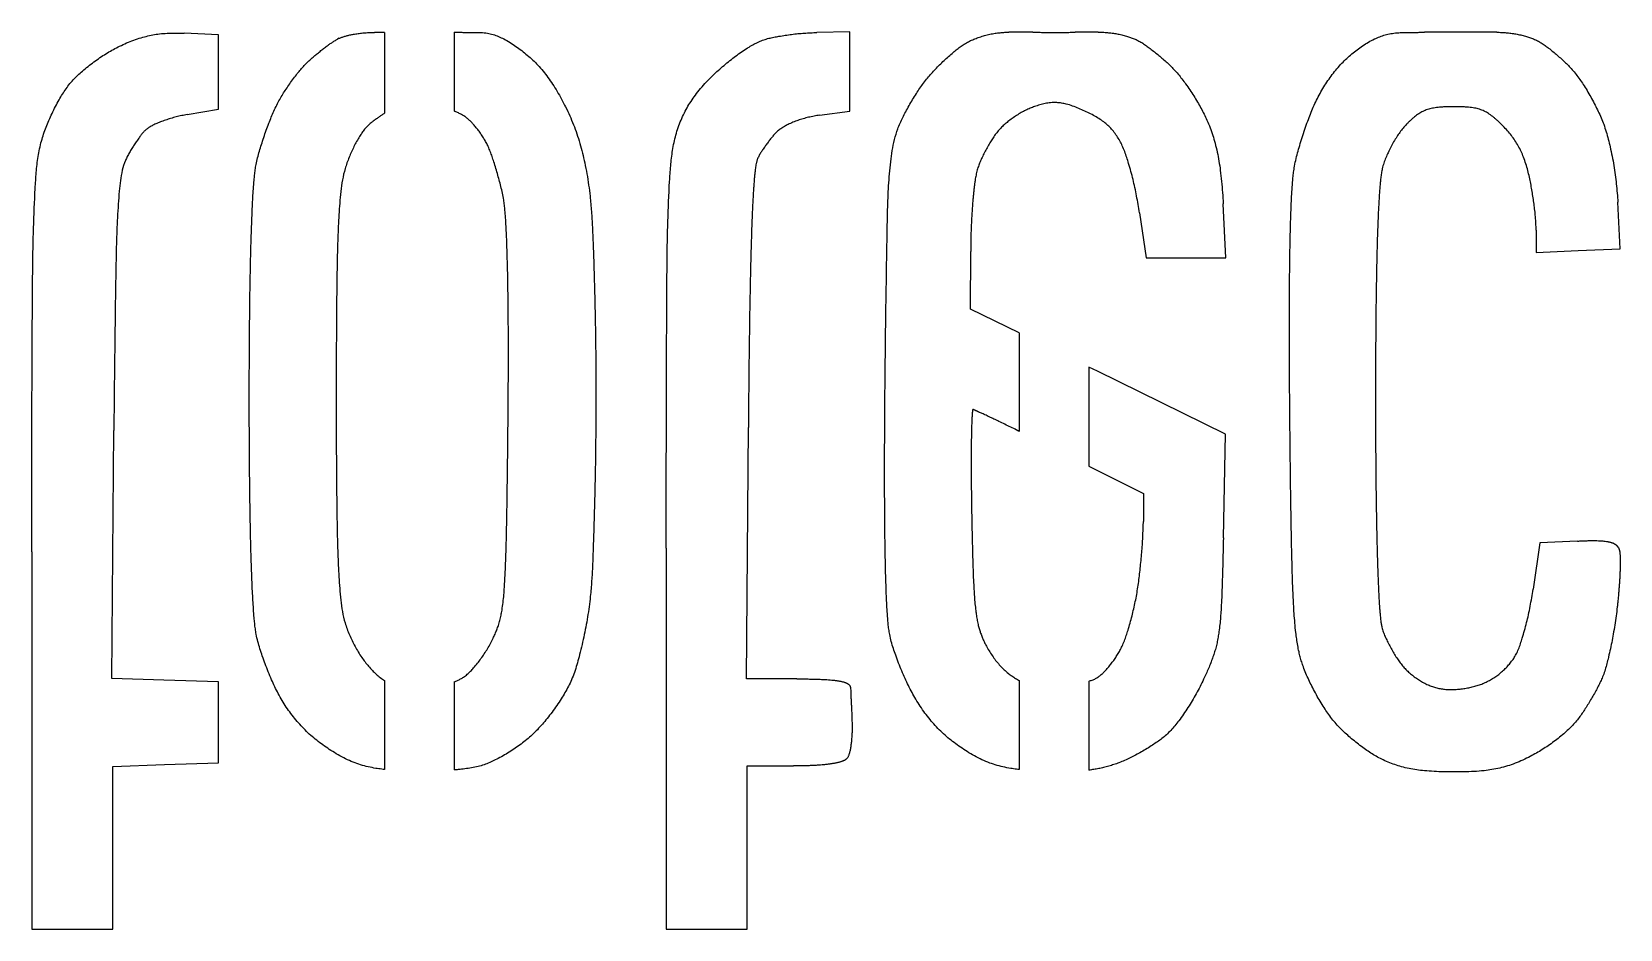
# Model space of a CAD drawing. Extents: x 0 to 286, y 0 to 162.
# Drawn here: x 144.7 to 217.5, y 61 to 102.1 of the extents above; entities that cross this region are included whole.
import ezdxf

# ---------------------------------------------------------------- set-up
doc = ezdxf.new("R2010")
doc.units = 0
doc.layers.add('Capa_1', color=7, linetype='CONTINUOUS')

msp = doc.modelspace()

# ---------------------------------------------------------------- linework, layer by layer
at = {"layer": 'Capa_1', "color": 7}
for p, q in [((153.251298, 101.934716), (151.675869, 102.010295)), ((160.874887, 102.043456), (160.401828, 102.048254)), ((160.874887, 102.043456), (160.874887, 98.344793)), ((164.0655, 102.056918), (164.0655, 98.439422)), ((164.067395, 102.05689), (164.065505, 102.056918)), ((182.205947, 102.076786), (180.696168, 102.047435)), ((182.205947, 98.443796), (182.205947, 102.076786)), ((190.603199, 102.057849), (189.494929, 102.065751)), ((193.594662, 102.066711), (192.541919, 102.057962)), ((211.881529, 102.057115), (208.567591, 102.054293)), ((153.251298, 98.525274), (153.251298, 101.934716)), ((158.792829, 101.790811), (158.712621, 101.746473)), ((158.792829, 101.777941), (158.792829, 101.790923)), ((151.823003, 98.285893), (153.251298, 98.525274)), ((180.822626, 98.260352), (182.205947, 98.443796)), ((199.455382, 91.715929), (199.330835, 94.196973)), ((217.536216, 92.133815), (217.433202, 94.266117)), ((195.49498, 93.780046), (195.792205, 91.715929)), ((213.68494, 92.990247), (213.68494, 91.965159)), ((187.747448, 89.369364), (187.749142, 92.007436)), ((213.68494, 91.965159), (215.611635, 92.0496)), ((215.611635, 92.0496), (217.536216, 92.133815)), ((195.792205, 91.715929), (199.455382, 91.715929)), ((189.978545, 88.276599), (187.747448, 89.369364)), ((189.978545, 88.276599), (189.978545, 83.77047)), ((193.169158, 86.713907), (193.169158, 82.181954)), ((193.562158, 86.521431), (193.169158, 86.713907)), ((199.438073, 83.643329), (193.562158, 86.521431)), ((148.359938, 72.448731), (148.454717, 83.814469)), ((177.462993, 72.428241), (177.553341, 83.941977)), ((199.335686, 78.891497), (199.438073, 83.643329)), ((193.169158, 82.181954), (195.674679, 80.926714)), ((195.674679, 80.926714), (195.669373, 79.64599)), ((215.581655, 78.744064), (213.849182, 78.660272)), ((144.692101, 78.244023), (144.692101, 60.959924)), ((173.78545, 78.41965), (173.78545, 60.959924)), ((213.849182, 78.660272), (213.544763, 76.538102)), ((150.752943, 72.370188), (148.359938, 72.448731)), ((153.251298, 72.28809), (150.752943, 72.370188)), ((153.251298, 68.581411), (153.251298, 72.28809)), ((160.874887, 72.348485), (160.874887, 68.276019)), ((164.0655, 72.295004), (164.0655, 68.257392)), ((179.780213, 72.428241), (177.462993, 72.428241)), ((189.978545, 72.351844), (189.978545, 68.275398)), ((193.169158, 72.301919), (193.169158, 68.246159)), ((148.402371, 68.421391), (150.774474, 68.499708)), ((150.774474, 68.499708), (153.251298, 68.581411)), ((148.402371, 60.959924), (148.402371, 68.421391)), ((177.495711, 68.441034), (179.62422, 68.441034)), ((177.495711, 60.959924), (177.495711, 68.441034)), ((144.692101, 60.959924), (148.402371, 60.959924)), ((173.78545, 60.959924), (177.495711, 60.959924))]:
    msp.add_line(p, q, dxfattribs=at)
for points, knots in [([(144.692101, 78.244023), (144.692888, 79.492118), (144.69446, 81.987497), (144.701698, 85.728535), (144.715779, 88.823823), (144.734096, 91.274942), (144.768308, 93.085685), (144.826052, 94.538344), (144.892448, 95.63111), (144.97428, 96.359173), (145.096067, 96.946905), (145.234661, 97.392597), (145.350418, 97.707613), (145.481035, 98.022752), (145.623867, 98.338325), (145.779783, 98.653631), (145.93851, 98.947901), (146.098265, 99.221597), (146.261636, 99.472192), (146.44079, 99.709634), (146.638951, 99.929424), (146.850743, 100.134284), (147.084169, 100.33849), (147.33638, 100.543942), (147.608406, 100.748408), (147.882779, 100.937815), (148.158896, 101.112407), (148.436214, 101.272145), (148.729624, 101.424568), (149.03965, 101.567195), (149.366816, 101.696836), (149.6903, 101.803948), (150.008576, 101.889119), (150.320153, 101.952574), (150.644684, 101.99648), (150.98131, 102.016049), (151.328443, 102.017798), (151.559984, 102.01276), (151.675869, 102.010238)], [0, 0, 0, 0, 3.744287, 7.486136, 11.223127, 13.030236, 14.839681, 16.656066, 17.391298, 18.123601, 18.852473, 19.187421, 19.523089, 19.85896, 20.210622, 20.562084, 20.913984, 21.213473, 21.512579, 21.810932, 22.104808, 22.399397, 22.694419, 23.034995, 23.37508, 23.715051, 24.034913, 24.354875, 24.674861, 25.026513, 25.378187, 25.730067, 26.048174, 26.366069, 26.683362, 27.029773, 27.376819, 27.72455, 27.72455, 27.72455, 27.72455]), ([(158.792829, 101.777941), (158.813069, 101.786294), (158.853528, 101.802991), (158.914558, 101.827136), (158.97938, 101.85095), (159.048415, 101.873182), (159.121532, 101.893909), (159.198282, 101.913404), (159.278485, 101.932062), (159.362158, 101.949577), (159.452848, 101.966702), (159.550626, 101.983008), (159.655485, 101.998311), (159.76142, 102.011764), (159.868367, 102.023495), (159.976302, 102.033246), (160.083581, 102.040428), (160.190169, 102.044635), (160.295984, 102.046811), (160.366543, 102.047716), (160.401828, 102.048169)], [0, 0, 0, 0, 0.065687, 0.131306, 0.196888, 0.272823, 0.34882, 0.424849, 0.510365, 0.595834, 0.68129, 0.787228, 0.893194, 0.99918, 1.107569, 1.21594, 1.324281, 1.430088, 1.535922, 1.641784, 1.641784, 1.641784, 1.641784]), ([(164.067395, 102.05689), (164.091439, 102.056904), (164.139526, 102.056933), (164.211648, 102.056722), (164.288361, 102.057619), (164.369561, 102.053772), (164.455346, 102.051402), (164.531213, 102.048846), (164.597222, 102.048542), (164.653329, 102.046731), (164.788648, 102.045168), (165.002963, 102.050624), (165.295708, 102.049959), (165.578682, 102.024092), (165.846305, 101.958344), (166.097216, 101.865559), (166.357443, 101.742444), (166.625059, 101.591139), (166.897774, 101.411385), (167.161824, 101.215637), (167.419231, 101.007306), (167.667817, 100.784884), (167.910774, 100.541504), (168.143928, 100.274679), (168.366949, 99.986009), (168.582378, 99.675304), (168.790441, 99.343944), (168.990185, 98.992315), (169.181733, 98.621052), (169.364649, 98.230553), (169.536333, 97.820433), (169.69184, 97.39866), (169.829406, 96.965493), (169.949892, 96.522096), (170.057743, 96.055926), (170.152394, 95.567547), (170.232621, 95.057462), (170.303941, 94.481408), (170.360106, 93.839159), (170.401226, 93.13145), (170.435818, 92.29425), (170.470381, 91.328082), (170.502341, 90.232977), (170.5284, 89.087206), (170.54757, 87.890645), (170.559136, 86.643287), (170.562799, 85.395174), (170.559053, 84.146416), (170.547382, 82.89713), (170.528078, 81.697657), (170.501833, 80.547981), (170.470803, 79.447917), (170.439069, 78.476111), (170.40908, 77.632617), (170.371643, 76.918066), (170.318539, 76.285531), (170.251159, 75.73575), (170.18053, 75.267879), (170.098339, 74.803663), (170.00588, 74.343158), (169.903048, 73.886389), (169.797508, 73.464586), (169.691782, 73.077523), (169.581041, 72.727319), (169.453746, 72.396369), (169.306432, 72.087736), (169.146909, 71.799219), (168.966989, 71.506343), (168.769442, 71.208376), (168.553093, 70.906698), (168.33221, 70.621386), (168.108101, 70.351903), (167.879556, 70.100073), (167.640431, 69.863237), (167.389604, 69.644078), (167.130105, 69.440733), (166.861677, 69.249418), (166.586288, 69.068516), (166.303526, 68.899361), (166.027219, 68.750981), (165.758747, 68.622447), (165.498405, 68.515776), (165.223859, 68.426157), (164.934577, 68.360847), (164.633597, 68.314591), (164.402213, 68.288802), (164.242147, 68.272714), (164.153836, 68.264046), (164.09494, 68.258669), (164.0655, 68.255981)], [0, 0, 0, 0, 0.072131, 0.144258, 0.216378, 0.302226, 0.388052, 0.473847, 0.529936, 0.586064, 0.642243, 0.935894, 1.229114, 1.520285, 1.78582, 2.053284, 2.3216, 2.648655, 2.974727, 3.300854, 3.634384, 3.967852, 4.301085, 4.665422, 5.030077, 5.394886, 5.799261, 6.203466, 6.607729, 7.05226, 7.496758, 7.941148, 8.400396, 8.859755, 9.319209, 9.835548, 10.351814, 10.867978, 11.576615, 12.285465, 12.994523, 14.090322, 15.185811, 16.281211, 17.528502, 18.775924, 20.023417, 21.272836, 22.522192, 23.771411, 24.871692, 25.972097, 27.072901, 27.788666, 28.504149, 29.219324, 29.692398, 30.165586, 30.638676, 31.106567, 31.574553, 32.043143, 32.410883, 32.778135, 33.144613, 33.47362, 33.803264, 34.133219, 34.504556, 34.875552, 35.24667, 35.586791, 35.926792, 36.266511, 36.595854, 36.925461, 37.255159, 37.584468, 37.913687, 38.24332, 38.524996, 38.8063, 39.08679, 39.39035, 39.694824, 39.999926, 40.088707, 40.177445, 40.26613, 40.26613, 40.26613, 40.26613]), ([(173.78545, 78.41965), (173.787145, 79.68027), (173.790535, 82.200872), (173.798623, 85.980173), (173.810282, 89.104183), (173.823885, 91.574157), (173.856344, 93.393133), (173.916366, 94.846226), (173.987131, 95.931792), (174.069982, 96.64606), (174.191787, 97.233595), (174.333538, 97.692266), (174.462619, 98.03039), (174.612413, 98.355672), (174.78207, 98.666448), (174.968989, 98.962315), (175.183414, 99.260063), (175.426797, 99.557102), (175.698224, 99.852409), (175.970603, 100.122011), (176.239125, 100.369626), (176.502004, 100.596441), (176.767937, 100.810893), (177.036428, 101.013232), (177.30804, 101.202596), (177.565308, 101.366413), (177.806229, 101.506345), (178.030845, 101.619975), (178.259181, 101.712884), (178.491065, 101.780346), (178.722583, 101.830443), (178.974833, 101.87454), (179.246101, 101.91856), (179.536508, 101.959677), (179.826611, 101.992842), (180.116633, 102.016413), (180.40624, 102.033484), (180.599503, 102.042784), (180.696168, 102.047435)], [0, 0, 0, 0, 3.781863, 7.561813, 11.337925, 13.153961, 14.971825, 16.795429, 17.516428, 18.235014, 18.951135, 19.312457, 19.674269, 20.036128, 20.385956, 20.735712, 21.085353, 21.486075, 21.886992, 22.288112, 22.635467, 22.982602, 23.329529, 23.660165, 23.991, 24.322589, 24.574873, 24.826561, 25.077192, 25.313182, 25.550068, 25.787512, 26.081344, 26.374496, 26.66734, 26.957178, 27.247307, 27.537637, 27.537637, 27.537637, 27.537637]), ([(189.978545, 68.275398), (189.935079, 68.280305), (189.848127, 68.290121), (189.717999, 68.30766), (189.511437, 68.339115), (189.229825, 68.392839), (188.877414, 68.484232), (188.525247, 68.604824), (188.17785, 68.760414), (187.835476, 68.945636), (187.512383, 69.144443), (187.205194, 69.34895), (186.915705, 69.560357), (186.636913, 69.787316), (186.371706, 70.031995), (186.120032, 70.292612), (185.879347, 70.570225), (185.650027, 70.863613), (185.433185, 71.172286), (185.235547, 71.485893), (185.056425, 71.802989), (184.89318, 72.121287), (184.737324, 72.45239), (184.587673, 72.795371), (184.444471, 73.150224), (184.316586, 73.492539), (184.202117, 73.821233), (184.106378, 74.137378), (184.036615, 74.432477), (183.992809, 74.705075), (183.964523, 74.952819), (183.938813, 75.255178), (183.914341, 75.611655), (183.892674, 76.022141), (183.873411, 76.486467), (183.856096, 77.004761), (183.841339, 77.577059), (183.828896, 78.202695), (183.81861, 78.881582), (183.810836, 79.613695), (183.805446, 80.398038), (183.802423, 81.234628), (183.801928, 82.123453), (183.803665, 83.063595), (183.807941, 84.055044), (183.814719, 85.097829), (183.827113, 86.534792), (183.84857, 88.365833), (183.881088, 90.590531), (183.911083, 92.441314), (183.935363, 93.918488), (183.978624, 95.022895), (184.055321, 95.92865), (184.149964, 96.633709), (184.249227, 97.13646), (184.374035, 97.556251), (184.511426, 97.892137), (184.635343, 98.15366), (184.7742, 98.42055), (184.924206, 98.694104), (185.086692, 98.973285), (185.251286, 99.238813), (185.417653, 99.49076), (185.586502, 99.728275), (185.76183, 99.95427), (185.94429, 100.167471), (186.131298, 100.369372), (186.326083, 100.566549), (186.527203, 100.760096), (186.734768, 100.94992), (186.934547, 101.123672), (187.125376, 101.282276), (187.309502, 101.422045), (187.49878, 101.546049), (187.694406, 101.650042), (187.89302, 101.737739), (188.105534, 101.817391), (188.330486, 101.890328), (188.568018, 101.95319), (188.803559, 102.000172), (189.036417, 102.030632), (189.265307, 102.050585), (189.418255, 102.060637), (189.494788, 102.065667)], [0, 0, 0, 0, 0.131224, 0.262507, 0.393882, 0.758041, 1.122013, 1.485226, 1.873423, 2.26248, 2.65223, 3.011128, 3.369358, 3.727212, 4.088997, 4.451186, 4.813557, 5.190776, 5.567825, 5.944756, 6.302371, 6.660043, 7.017668, 7.400058, 7.782516, 8.165497, 8.496238, 8.826535, 9.156078, 9.405022, 9.654376, 9.903982, 10.315319, 10.72627, 11.137118, 11.70948, 12.282, 12.854568, 13.586752, 14.318887, 15.051023, 15.939834, 16.82867, 17.717495, 18.760262, 19.803042, 20.845913, 23.071308, 25.29653, 27.520708, 28.624411, 29.728599, 30.835916, 31.349866, 31.862098, 32.371921, 32.660609, 32.95004, 33.239818, 33.563055, 33.885911, 34.208767, 34.500141, 34.791532, 35.082812, 35.357913, 35.633109, 35.908247, 36.189297, 36.470394, 36.75198, 36.983534, 37.214689, 37.445145, 37.661531, 37.878549, 38.096044, 38.342131, 38.587697, 38.832765, 39.06211, 39.291847, 39.52194, 39.52194, 39.52194, 39.52194]), ([(190.603199, 102.057849), (190.647552, 102.057016), (190.736256, 102.055351), (190.869327, 102.053794), (191.050263, 102.051673), (191.27906, 102.048527), (191.555737, 102.045969), (191.81903, 102.046314), (192.06894, 102.047793), (192.305431, 102.052587), (192.463088, 102.056095), (192.541919, 102.057849)], [0, 0, 0, 0, 0.133083, 0.266158, 0.399236, 0.675929, 0.952617, 1.229288, 1.465805, 1.702344, 1.938895, 1.938895, 1.938895, 1.938895]), ([(193.594662, 102.066711), (193.666113, 102.06323), (193.808934, 102.056273), (194.022829, 102.041941), (194.238722, 102.019434), (194.45586, 101.984557), (194.673851, 101.937747), (194.878998, 101.883385), (195.071341, 101.824114), (195.249665, 101.758448), (195.426119, 101.678592), (195.597761, 101.580725), (195.765485, 101.468836), (195.942009, 101.339417), (196.129037, 101.195753), (196.325731, 101.037133), (196.518894, 100.874017), (196.708763, 100.706606), (196.893601, 100.533233), (197.078474, 100.345265), (197.259938, 100.140072), (197.438026, 99.918612), (197.61711, 99.677813), (197.797561, 99.418488), (197.978356, 99.140315), (198.147632, 98.862415), (198.306437, 98.585691), (198.452886, 98.309447), (198.596043, 98.009736), (198.730024, 97.684461), (198.852412, 97.333821), (198.961957, 96.96063), (199.057048, 96.565504), (199.13679, 96.149321), (199.203724, 95.700828), (199.256188, 95.220433), (199.297184, 94.709007), (199.319616, 94.367674), (199.330835, 94.196973)], [0, 0, 0, 0, 0.214608, 0.428969, 0.643054, 0.865548, 1.08838, 1.31166, 1.502029, 1.692, 1.881392, 2.082371, 2.283984, 2.485957, 2.738925, 2.991438, 3.243934, 3.497336, 3.750761, 4.004048, 4.287992, 4.572129, 4.856355, 5.188109, 5.519754, 5.851489, 6.16418, 6.476787, 6.789256, 7.160257, 7.531533, 7.902911, 8.326618, 8.75024, 9.173769, 9.68666, 10.199657, 10.712865, 10.712865, 10.712865, 10.712865]), ([(209.893014, 68.164033), (209.743857, 68.166008), (209.445642, 68.169956), (208.998554, 68.184222), (208.583304, 68.213033), (208.200875, 68.258978), (207.851863, 68.319378), (207.516636, 68.398239), (207.196738, 68.495783), (206.893121, 68.610135), (206.609138, 68.739464), (206.345329, 68.881433), (206.099969, 69.030815), (205.850913, 69.197845), (205.598043, 69.381422), (205.342294, 69.582179), (205.100353, 69.786412), (204.871466, 69.992614), (204.657723, 70.202214), (204.453423, 70.425515), (204.262463, 70.664735), (204.082798, 70.916897), (203.9059, 71.188001), (203.729813, 71.47607), (203.556043, 71.781605), (203.396457, 72.084129), (203.250287, 72.382954), (203.119264, 72.678458), (203.012364, 72.953156), (202.927751, 73.20555), (202.861285, 73.433782), (202.798887, 73.685048), (202.743763, 73.959714), (202.69661, 74.257356), (202.653122, 74.601001), (202.614283, 74.990461), (202.58146, 75.42556), (202.551951, 75.929596), (202.52519, 76.502487), (202.50217, 77.144203), (202.481407, 77.878098), (202.462386, 78.704126), (202.445522, 79.622272), (202.429731, 80.655716), (202.414267, 81.804448), (202.399576, 83.068469), (202.387792, 84.241113), (202.378201, 85.322372), (202.371017, 86.312248), (202.366269, 87.259412), (202.364129, 88.163857), (202.364492, 89.025569), (202.367267, 89.84153), (202.372404, 90.611733), (202.379828, 91.336187), (202.389768, 92.011784), (202.401865, 92.638504), (202.416177, 93.216299), (202.43273, 93.742386), (202.450964, 94.21678), (202.471623, 94.639529), (202.495202, 95.008244), (202.520314, 95.322847), (202.547496, 95.58302), (202.588425, 95.871433), (202.651872, 96.186387), (202.738142, 96.526841), (202.839182, 96.877289), (202.950023, 97.238684), (203.072098, 97.610411), (203.197628, 97.966623), (203.326247, 98.307359), (203.460117, 98.63147), (203.606426, 98.948373), (203.767814, 99.256084), (203.943234, 99.554275), (204.13147, 99.842116), (204.331422, 100.11931), (204.543644, 100.38436), (204.763725, 100.629969), (204.990829, 100.855513), (205.222626, 101.062135), (205.465722, 101.257004), (205.719216, 101.439811), (205.984672, 101.606633), (206.247638, 101.745022), (206.505856, 101.854925), (206.756373, 101.938007), (207.023137, 102.000229), (207.305163, 102.034735), (207.599215, 102.047816), (207.825232, 102.047478), (207.982739, 102.047367), (208.071631, 102.047713), (208.15613, 102.046459), (208.236141, 102.050485), (208.31181, 102.052612), (208.382254, 102.054869), (208.447495, 102.054429), (208.507498, 102.054619), (208.547503, 102.054533), (208.567506, 102.054491)], [0, 0, 0, 0, 0.447506, 0.894716, 1.341798, 1.695759, 2.049804, 2.403857, 2.72817, 3.052451, 3.376486, 3.663526, 3.950692, 4.237922, 4.562946, 4.887906, 5.213095, 5.512623, 5.811933, 6.110849, 6.420002, 6.729573, 7.039377, 7.390969, 7.742293, 8.093675, 8.416915, 8.740093, 9.063146, 9.300803, 9.538477, 9.776096, 10.07729, 10.378588, 10.679967, 11.116336, 11.552609, 11.988884, 12.630995, 13.273112, 13.915245, 14.83355, 15.751841, 16.67014, 17.93424, 19.19835, 20.462456, 21.452349, 22.442254, 23.432158, 24.293876, 25.155591, 26.017293, 26.741766, 27.466249, 28.190765, 28.768767, 29.346752, 29.92467, 30.347796, 30.770973, 31.194395, 31.456149, 31.717738, 31.979049, 32.329762, 32.680962, 33.032429, 33.423837, 33.814942, 34.206118, 34.5568, 34.907438, 35.257908, 35.603556, 35.94939, 36.295398, 36.634967, 36.974368, 37.313558, 37.62375, 37.9341, 38.244674, 38.558042, 38.87121, 39.184483, 39.448453, 39.712257, 39.975329, 40.268853, 40.56321, 40.857874, 40.946845, 41.035727, 41.124568, 41.200275, 41.275981, 41.351683, 41.411682, 41.471688, 41.531696, 41.531696, 41.531696, 41.531696]), ([(211.881529, 102.057115), (211.953447, 102.054089), (212.097194, 102.048039), (212.312471, 102.034828), (212.530437, 102.013378), (212.750286, 101.978818), (212.971641, 101.93188), (213.180639, 101.877123), (213.377362, 101.817439), (213.560416, 101.750845), (213.741288, 101.669425), (213.916784, 101.569008), (214.087658, 101.453623), (214.265926, 101.32003), (214.453112, 101.171384), (214.648189, 101.006884), (214.838382, 100.83737), (215.024105, 100.663306), (215.20339, 100.483001), (215.381462, 100.286778), (215.554311, 100.071903), (215.722026, 99.839572), (215.889589, 99.586138), (216.05763, 99.312637), (216.225109, 99.018821), (216.381366, 98.724807), (216.527658, 98.431545), (216.661175, 98.138148), (216.78547, 97.827399), (216.894578, 97.49778), (216.99053, 97.150995), (217.079937, 96.777011), (217.165753, 96.377117), (217.244531, 95.95105), (217.309124, 95.526915), (217.358652, 95.104878), (217.398279, 94.685772), (217.421559, 94.406023), (217.433202, 94.266117)], [0, 0, 0, 0, 0.215943, 0.431619, 0.646977, 0.872738, 1.09888, 1.325528, 1.520701, 1.715429, 1.909523, 2.114988, 2.321156, 2.527717, 2.783166, 3.038145, 3.29314, 3.547401, 3.801664, 4.055746, 4.341969, 4.628465, 4.915075, 5.253242, 5.59128, 5.929495, 6.251998, 6.574317, 6.896277, 7.255563, 7.615317, 7.975415, 8.409, 8.842178, 9.275086, 9.695816, 10.116792, 10.537961, 10.537961, 10.537961, 10.537961]), ([(160.874887, 68.276019), (160.82998, 68.281037), (160.740151, 68.291077), (160.605742, 68.309251), (160.39816, 68.341274), (160.118839, 68.395983), (159.771974, 68.488035), (159.424358, 68.608808), (159.080202, 68.763371), (158.740001, 68.947209), (158.419186, 69.144299), (158.114591, 69.347215), (157.827742, 69.556802), (157.551322, 69.781456), (157.287912, 70.02304), (157.03758, 70.280033), (156.799565, 70.551723), (156.574054, 70.836783), (156.36236, 71.134892), (156.168981, 71.440385), (155.994258, 71.752328), (155.835361, 72.068194), (155.68305, 72.40039), (155.535995, 72.747843), (155.394721, 73.110576), (155.268063, 73.463689), (155.154204, 73.806195), (155.058028, 74.139012), (154.988148, 74.446052), (154.943443, 74.725778), (154.913756, 74.976033), (154.88588, 75.277555), (154.858637, 75.629935), (154.833358, 76.033107), (154.809839, 76.484223), (154.787642, 76.983364), (154.767303, 77.530564), (154.748718, 78.122572), (154.731774, 78.759316), (154.716767, 79.440772), (154.70365, 80.163389), (154.69241, 80.92718), (154.683222, 81.73214), (154.676031, 82.574798), (154.670831, 83.455138), (154.667761, 84.373153), (154.666822, 85.288826), (154.667772, 86.202155), (154.670825, 87.113144), (154.675995, 87.98726), (154.683155, 88.824498), (154.692284, 89.624848), (154.703397, 90.384309), (154.716314, 91.102877), (154.731108, 91.780552), (154.747863, 92.413238), (154.766308, 93.000913), (154.786362, 93.543527), (154.807966, 94.037339), (154.830519, 94.482385), (154.855013, 94.8787), (154.881942, 95.222996), (154.909892, 95.515199), (154.939135, 95.755004), (154.981653, 96.01784), (155.045374, 96.301955), (155.129792, 96.606536), (155.226646, 96.917825), (155.330819, 97.236992), (155.443744, 97.563424), (155.558571, 97.874326), (155.675219, 98.169654), (155.795229, 98.448506), (155.923278, 98.716195), (156.060681, 98.971457), (156.204545, 99.21529), (156.357966, 99.457035), (156.519464, 99.697273), (156.690033, 99.935087), (156.858721, 100.154121), (157.024485, 100.354736), (157.187212, 100.536439), (157.350327, 100.701689), (157.513336, 100.850131), (157.672564, 100.985348), (157.833166, 101.116292), (157.993106, 101.245245), (158.153797, 101.370254), (158.305489, 101.481216), (158.448225, 101.577771), (158.579952, 101.662815), (158.668393, 101.718583), (158.712623, 101.746473)], [0, 0, 0, 0, 0.135554, 0.271158, 0.406859, 0.765647, 1.124437, 1.482629, 1.868399, 2.254871, 2.641948, 2.997577, 3.35262, 3.707324, 4.065603, 4.424244, 4.783086, 5.148744, 5.5142, 5.879468, 6.232859, 6.586388, 6.93993, 7.329025, 7.7181, 8.10759, 8.454346, 8.800751, 9.146526, 9.398217, 9.650228, 9.902428, 10.306598, 10.710478, 11.114287, 11.661768, 12.209368, 12.757008, 13.438661, 14.120268, 14.801866, 15.606864, 16.411884, 17.216899, 18.134928, 19.052946, 19.970959, 20.881944, 21.792935, 22.703936, 23.504337, 24.304737, 25.105138, 25.782958, 26.460786, 27.138641, 27.681674, 28.224673, 28.767583, 29.164515, 29.561511, 29.958758, 30.200497, 30.442075, 30.683383, 30.998952, 31.315008, 31.631347, 31.976908, 32.32219, 32.667518, 32.971117, 33.274684, 33.578081, 33.861012, 34.144085, 34.427235, 34.719856, 35.012401, 35.305056, 35.549067, 35.792962, 36.036583, 36.245286, 36.454163, 36.663198, 36.866929, 37.070504, 37.273919, 37.43062, 37.587415, 37.744285, 37.744285, 37.744285, 37.744285]), ([(160.874887, 98.344793), (160.831917, 98.317302), (160.74599, 98.262329), (160.619112, 98.176654), (160.487488, 98.084639), (160.351463, 97.98593), (160.21421, 97.876872), (160.079167, 97.753126), (159.952238, 97.609962), (159.833241, 97.449805), (159.712423, 97.263949), (159.589557, 97.053737), (159.466697, 96.818738), (159.351896, 96.576075), (159.243735, 96.326623), (159.145084, 96.069753), (159.033165, 95.726222), (158.933338, 95.288689), (158.859212, 94.758185), (158.796908, 94.04934), (158.743454, 93.164876), (158.707253, 92.105819), (158.682635, 90.773011), (158.664394, 89.165113), (158.655319, 87.281569), (158.653693, 85.397854), (158.65469, 83.514826), (158.663558, 81.633451), (158.682372, 80.026884), (158.708218, 78.69452), (158.74484, 77.634722), (158.797299, 76.749612), (158.857434, 76.040268), (158.93047, 75.50988), (159.032173, 75.067853), (159.150196, 74.715915), (159.258483, 74.446426), (159.380852, 74.180352), (159.514757, 73.917546), (159.661944, 73.659807), (159.815562, 73.422011), (159.974625, 73.204363), (160.136914, 73.005834), (160.307379, 72.818908), (160.485292, 72.644456), (160.671171, 72.484156), (160.80705, 72.393663), (160.874887, 72.348485)], [0, 0, 0, 0, 0.153026, 0.306015, 0.459241, 0.634814, 0.810139, 0.984904, 1.183603, 1.383086, 1.582969, 1.848356, 2.113236, 2.378245, 2.653546, 2.928733, 3.203427, 3.736861, 4.272294, 4.809339, 5.871245, 6.930136, 7.988128, 9.870305, 11.754096, 13.638798, 15.521451, 17.403175, 19.282957, 20.341428, 21.400972, 22.464028, 23.001097, 23.536296, 24.069076, 24.358744, 24.649129, 24.939953, 25.23707, 25.533723, 25.829981, 26.08587, 26.34206, 26.598886, 26.844364, 27.089408, 27.333707, 27.333707, 27.333707, 27.333707]), ([(164.0655, 72.295004), (164.115662, 72.315014), (164.215762, 72.354945), (164.36035, 72.426766), (164.511756, 72.517983), (164.66408, 72.636387), (164.815578, 72.780438), (164.970859, 72.949565), (165.131416, 73.14059), (165.294512, 73.354709), (165.448271, 73.577122), (165.592894, 73.80752), (165.727972, 74.045681), (165.842929, 74.271312), (165.940149, 74.482502), (166.020632, 74.678318), (166.094835, 74.886954), (166.159358, 75.109062), (166.21408, 75.343909), (166.265027, 75.617666), (166.308825, 75.930376), (166.343835, 76.281595), (166.37435, 76.697415), (166.40192, 77.177551), (166.425104, 77.721923), (166.445598, 78.356045), (166.46382, 79.079919), (166.479292, 79.893538), (166.493463, 80.822359), (166.507664, 81.866335), (166.521332, 83.025462), (166.531962, 84.076931), (166.540242, 85.020737), (166.546021, 85.856876), (166.549487, 86.66443), (166.550363, 87.443392), (166.54881, 88.193759), (166.544944, 88.909981), (166.539049, 89.59205), (166.530957, 90.239967), (166.520507, 90.848293), (166.507887, 91.417016), (166.493255, 91.946105), (166.476775, 92.429807), (166.459024, 92.868134), (166.439053, 93.261087), (166.416502, 93.602742), (166.392668, 93.893042), (166.367639, 94.131801), (166.3314, 94.39382), (166.277472, 94.67787), (166.20611, 94.983333), (166.126596, 95.286466), (166.043455, 95.588191), (165.955836, 95.888287), (165.869615, 96.164929), (165.785496, 96.418218), (165.700443, 96.646763), (165.608362, 96.857591), (165.508385, 97.049334), (165.404992, 97.223501), (165.292968, 97.393103), (165.173627, 97.558452), (165.046428, 97.718904), (164.920423, 97.863007), (164.797237, 97.991446), (164.676287, 98.102455), (164.546282, 98.202095), (164.405955, 98.286207), (164.259125, 98.358456), (164.153841, 98.403104), (164.093885, 98.427934), (164.079674, 98.433696), (164.070227, 98.437606), (164.065499, 98.439563)], [0, 0, 0, 0, 0.161967, 0.323211, 0.48374, 0.691495, 0.900494, 1.110242, 1.380009, 1.64884, 1.917416, 2.190904, 2.464651, 2.738546, 2.950331, 3.161975, 3.373467, 3.614336, 3.855425, 4.096596, 4.449488, 4.802341, 5.155295, 5.700237, 6.245058, 6.789849, 7.603579, 8.417348, 9.231138, 10.390362, 11.549565, 12.708759, 13.54493, 14.381089, 15.217236, 15.967608, 16.717975, 17.468338, 18.1163, 18.764256, 19.412233, 19.94154, 20.470838, 21.000097, 21.393476, 21.786886, 22.180447, 22.420618, 22.66068, 22.900562, 23.213946, 23.527647, 23.841461, 24.154056, 24.46654, 24.779288, 25.023315, 25.267139, 25.510632, 25.712943, 25.91547, 26.118002, 26.322526, 26.527042, 26.732038, 26.896573, 27.060715, 27.22411, 27.387021, 27.550651, 27.714681, 27.730016, 27.745335, 27.760686, 27.760686, 27.760686, 27.760686]), ([(195.49498, 93.780046), (195.472857, 93.90926), (195.428618, 94.167651), (195.358559, 94.554525), (195.281919, 94.935799), (195.195454, 95.310657), (195.099987, 95.6791), (195.003768, 96.01461), (194.909707, 96.317716), (194.81507, 96.587283), (194.708688, 96.844019), (194.588035, 97.085688), (194.452891, 97.310474), (194.300764, 97.518273), (194.131813, 97.706152), (193.949762, 97.874091), (193.741739, 98.033702), (193.506674, 98.180024), (193.248239, 98.315322), (192.980032, 98.441552), (192.706425, 98.566495), (192.423526, 98.680177), (192.159295, 98.761938), (191.916119, 98.811263), (191.697632, 98.835016), (191.46653, 98.836346), (191.225534, 98.807503), (190.9777, 98.750574), (190.744849, 98.67684), (190.526112, 98.594366), (190.321727, 98.504891), (190.115259, 98.400862), (189.907954, 98.280666), (189.700709, 98.143997), (189.507612, 98.001286), (189.327873, 97.855008), (189.163318, 97.704345), (189.009622, 97.541519), (188.870293, 97.364973), (188.742747, 97.178362), (188.619944, 96.97858), (188.499247, 96.767957), (188.381665, 96.546161), (188.275587, 96.328862), (188.180173, 96.116703), (188.09869, 95.908858), (188.041724, 95.727639), (188.005244, 95.575443), (187.981121, 95.454444), (187.957565, 95.316561), (187.934349, 95.161971), (187.911994, 94.99069), (187.890768, 94.806907), (187.870378, 94.610648), (187.85109, 94.401902), (187.833241, 94.184793), (187.816847, 93.95935), (187.80194, 93.725588), (187.788659, 93.487447), (187.776879, 93.244942), (187.766987, 92.998078), (187.759429, 92.750848), (187.754528, 92.503265), (187.751391, 92.255361), (187.749901, 92.090079), (187.749156, 92.007436)], [0, 0, 0, 0, 0.393284, 0.786449, 1.179465, 1.559861, 1.940398, 2.321164, 2.606868, 2.892396, 3.177961, 3.439988, 3.702018, 3.963901, 4.211319, 4.458851, 4.705928, 4.996813, 5.288278, 5.580608, 5.886031, 6.190549, 6.494714, 6.714302, 6.933974, 7.153033, 7.406176, 7.660206, 7.914846, 8.138358, 8.36125, 8.583856, 8.831598, 9.079695, 9.32823, 9.55163, 9.774635, 9.997095, 10.222566, 10.448578, 10.674837, 10.925928, 11.176731, 11.427798, 11.651235, 11.874448, 12.097184, 12.220433, 12.343813, 12.467259, 12.640045, 12.812749, 12.985433, 13.195046, 13.404682, 13.614328, 13.84856, 14.082787, 14.317028, 14.564089, 14.811151, 15.058206, 15.306111, 15.554035, 15.801975, 15.801975, 15.801975, 15.801975]), ([(213.68494, 92.990247), (213.681187, 93.066135), (213.673681, 93.217892), (213.660402, 93.445387), (213.641426, 93.69419), (213.612565, 93.963886), (213.573887, 94.254265), (213.530104, 94.544281), (213.483658, 94.834189), (213.432297, 95.12359), (213.372147, 95.419994), (213.300086, 95.722547), (213.211686, 96.029659), (213.109141, 96.320987), (212.991807, 96.59495), (212.861163, 96.850655), (212.712494, 97.09541), (212.545314, 97.326962), (212.363342, 97.54613), (212.196981, 97.725013), (212.053127, 97.869046), (211.934814, 97.981087), (211.821181, 98.08249), (211.71288, 98.173825), (211.609486, 98.254343), (211.506281, 98.326224), (211.403312, 98.388764), (211.301261, 98.442147), (211.194862, 98.488772), (211.084285, 98.527525), (210.970369, 98.558978), (210.847766, 98.585196), (210.716799, 98.605653), (210.577903, 98.620657), (210.42627, 98.631505), (210.262084, 98.638738), (210.08546, 98.642436), (209.910004, 98.643009), (209.735743, 98.642113), (209.562708, 98.638312), (209.401436, 98.631493), (209.252073, 98.620795), (209.114738, 98.606402), (208.985388, 98.586971), (208.864335, 98.562541), (208.751894, 98.533287), (208.643509, 98.497601), (208.539823, 98.45519), (208.441067, 98.406896), (208.342709, 98.35065), (208.245473, 98.286153), (208.149227, 98.214357), (208.049686, 98.133489), (207.946464, 98.044327), (207.840626, 97.945935), (207.715705, 97.820163), (207.576399, 97.662659), (207.42743, 97.470537), (207.283071, 97.260714), (207.144125, 97.033629), (207.011353, 96.789482), (206.892017, 96.544624), (206.784064, 96.300709), (206.692211, 96.056769), (206.624144, 95.821443), (206.58098, 95.596244), (206.553032, 95.384002), (206.527188, 95.117922), (206.500728, 94.798789), (206.475366, 94.426707), (206.451375, 94.004057), (206.429065, 93.530558), (206.409072, 93.006131), (206.391061, 92.433055), (206.37468, 91.811481), (206.360229, 91.141454), (206.347592, 90.424653), (206.336719, 89.661042), (206.327932, 88.850617), (206.32134, 87.995289), (206.317111, 87.09508), (206.314747, 86.15), (206.313847, 85.519947), (206.313397, 85.204921)], [0, 0, 0, 0, 0.227942, 0.455827, 0.683632, 0.976449, 1.269392, 1.562401, 1.856334, 2.15019, 2.444106, 2.763557, 3.082984, 3.402425, 3.689448, 3.976445, 4.263163, 4.547674, 4.832428, 5.117231, 5.280204, 5.443076, 5.605993, 5.737035, 5.868031, 5.999, 6.114109, 6.229226, 6.34426, 6.462296, 6.580418, 6.698565, 6.838232, 6.977884, 7.117561, 7.294228, 7.470863, 7.647512, 7.820585, 7.993642, 8.166714, 8.304776, 8.442818, 8.580875, 8.697014, 8.813143, 8.929225, 9.039069, 9.148955, 9.258788, 9.378745, 9.498763, 9.618876, 9.763429, 9.907883, 10.052293, 10.295089, 10.538148, 10.781194, 11.058789, 11.336416, 11.614613, 11.875759, 12.13637, 12.396049, 12.60955, 12.823629, 13.038071, 13.411494, 13.784282, 14.156872, 14.68147, 15.20633, 15.731279, 16.401537, 17.071693, 17.741822, 18.55227, 19.362752, 20.173237, 21.118325, 22.063406, 23.008485, 23.008485, 23.008485, 23.008485]), ([(151.823003, 98.285893), (151.780443, 98.277814), (151.695336, 98.261658), (151.567889, 98.236397), (151.440499, 98.208804), (151.313461, 98.177734), (151.186752, 98.143589), (151.062337, 98.107367), (150.940147, 98.069539), (150.82027, 98.029968), (150.704773, 97.989085), (150.593683, 97.946956), (150.487022, 97.903677), (150.38686, 97.860171), (150.293119, 97.816789), (150.20608, 97.773056), (150.128015, 97.729562), (150.058917, 97.68676), (149.99868, 97.645272), (149.918205, 97.582764), (149.823719, 97.491643), (149.72044, 97.369071), (149.615454, 97.228074), (149.504874, 97.07251), (149.389868, 96.901785), (149.27891, 96.727899), (149.171864, 96.550843), (149.072369, 96.369084), (148.946583, 96.100987), (148.831283, 95.730274), (148.75045, 95.258305), (148.679603, 94.53672), (148.614492, 93.571864), (148.570526, 92.366042), (148.539036, 90.749572), (148.5078, 88.71747), (148.479055, 86.267602), (148.462833, 84.632538), (148.454717, 83.814469)], [0, 0, 0, 0, 0.129961, 0.25988, 0.389769, 0.520958, 0.652183, 0.783427, 0.909675, 1.0359, 1.162118, 1.277204, 1.3923, 1.507408, 1.604781, 1.702144, 1.799566, 1.872764, 1.94591, 2.018891, 2.178264, 2.338497, 2.499293, 2.705518, 2.91105, 3.116761, 3.324285, 3.531645, 3.73812, 4.211888, 4.690303, 5.172652, 6.386512, 7.590904, 8.792151, 11.236813, 13.687918, 16.142247, 16.142247, 16.142247, 16.142247]), ([(180.822626, 98.260352), (180.737237, 98.24444), (180.566571, 98.212639), (180.311742, 98.159714), (180.064606, 98.09762), (179.826695, 98.022317), (179.598458, 97.934484), (179.391986, 97.839583), (179.207043, 97.740972), (179.044895, 97.638902), (178.897742, 97.525624), (178.768295, 97.400677), (178.652774, 97.270065), (178.540504, 97.128986), (178.428751, 96.980284), (178.317132, 96.824118), (178.212595, 96.672063), (178.114009, 96.525089), (178.028429, 96.379475), (177.973912, 96.257402), (177.944227, 96.164037), (177.928114, 96.103062), (177.910851, 96.025694), (177.893693, 95.931832), (177.877666, 95.821483), (177.862218, 95.695008), (177.846411, 95.552525), (177.830737, 95.394), (177.815347, 95.21934), (177.800641, 95.028525), (177.786704, 94.821574), (177.773237, 94.597939), (177.759958, 94.357647), (177.747024, 94.100696), (177.734438, 93.826691), (177.722227, 93.53563), (177.710485, 93.227513), (177.694291, 92.763931), (177.675306, 92.144835), (177.655433, 91.370182), (177.636884, 90.52235), (177.619453, 89.60135), (177.603504, 88.607188), (177.588956, 87.536515), (177.575967, 86.389337), (177.564143, 85.165662), (177.556942, 84.349872), (177.553341, 83.941977)], [0, 0, 0, 0, 0.260575, 0.520807, 0.780694, 1.024655, 1.268974, 1.513891, 1.705897, 1.897377, 2.088066, 2.261858, 2.436263, 2.610832, 2.802633, 2.994255, 3.186642, 3.356207, 3.525093, 3.692864, 3.755776, 3.818856, 3.882007, 3.993547, 4.10501, 4.216483, 4.375779, 4.535071, 4.694368, 4.901782, 5.109201, 5.316619, 5.573899, 5.831174, 6.088445, 6.396776, 6.705123, 7.013466, 7.78837, 8.563272, 9.338184, 10.33247, 11.326761, 12.321054, 13.544782, 14.768513, 15.992247, 15.992247, 15.992247, 15.992247]), ([(189.978545, 83.77047), (189.964833, 83.777161), (189.937402, 83.790547), (189.896283, 83.810693), (189.77895, 83.868069), (189.585321, 83.962486), (189.315208, 84.093564), (189.096775, 84.198905), (188.930187, 84.278848), (188.815572, 84.333648), (188.706221, 84.385676), (188.602163, 84.434999), (188.503378, 84.481592), (188.41042, 84.52518), (188.323315, 84.565802), (188.242062, 84.603401), (188.176636, 84.633304), (188.127148, 84.655775), (188.093599, 84.670899), (188.061726, 84.685227), (188.0315, 84.698664), (188.003, 84.711248), (187.976333, 84.722902), (187.951387, 84.73348), (187.928138, 84.743321), (187.90994, 84.751088), (187.896849, 84.756719), (187.889062, 84.760093), (187.881662, 84.762682), (187.874909, 84.765366), (187.868082, 84.767382), (187.861238, 84.770354), (187.854822, 84.77433), (187.849647, 84.777599), (187.843549, 84.777971), (187.842401, 84.773363), (187.841618, 84.769436), (187.841212, 84.764822), (187.840522, 84.760273), (187.839526, 84.755944), (187.838117, 84.751449), (187.837296, 84.746322), (187.836368, 84.740678), (187.834563, 84.728606), (187.832342, 84.710231), (187.829316, 84.68563), (187.826396, 84.658802), (187.823549, 84.629595), (187.820819, 84.597972), (187.818171, 84.564114), (187.81554, 84.528078), (187.812969, 84.489873), (187.809396, 84.432808), (187.805201, 84.356832), (187.800756, 84.261923), (187.796625, 84.159358), (187.792727, 84.049158), (187.789128, 83.931328), (187.785861, 83.806547), (187.782885, 83.674815), (187.780266, 83.536129), (187.77704, 83.333074), (187.773931, 83.065643), (187.771766, 82.73384), (187.770955, 82.382273), (187.771395, 82.010947), (187.773293, 81.61987), (187.776639, 81.214357), (187.781583, 80.794419), (187.78797, 80.360061), (187.796486, 79.85768), (187.807284, 79.287281), (187.821357, 78.648875), (187.836442, 78.06833), (187.852202, 77.545647), (187.86947, 77.080872), (187.889513, 76.660878), (187.911956, 76.2857), (187.937209, 75.955388), (187.967013, 75.656637), (188.00052, 75.38959), (188.037982, 75.154533), (188.082665, 74.93778), (188.134189, 74.739813), (188.190021, 74.560463), (188.253952, 74.385978), (188.325918, 74.216848), (188.404521, 74.052866), (188.502867, 73.866716), (188.623329, 73.660008), (188.770969, 73.436508), (188.930179, 73.225748), (189.101057, 73.029211), (189.282648, 72.847676), (189.46266, 72.692083), (189.637703, 72.56067), (189.804061, 72.449635), (189.920262, 72.384452), (189.978342, 72.351872)], [0, 0, 0, 0, 0.045772, 0.091569, 0.137366, 0.437603, 0.737837, 1.038076, 1.165124, 1.292168, 1.419201, 1.528415, 1.637634, 1.746866, 1.836426, 1.925967, 2.015457, 2.052233, 2.089021, 2.125858, 2.157068, 2.188253, 2.219322, 2.244377, 2.269539, 2.295061, 2.303733, 2.312293, 2.320511, 2.327242, 2.334087, 2.341833, 2.3496, 2.356459, 2.360912, 2.364562, 2.368787, 2.37347, 2.378272, 2.382628, 2.386772, 2.392389, 2.39817, 2.403941, 2.429001, 2.453693, 2.478299, 2.509959, 2.541725, 2.573521, 2.611841, 2.650121, 2.688395, 2.78337, 2.878392, 2.973431, 3.091314, 3.209197, 3.327085, 3.465785, 3.604495, 3.743215, 4.075027, 4.406836, 4.738644, 5.129726, 5.520812, 5.911888, 6.346304, 6.780711, 7.215102, 7.853662, 8.492213, 9.130781, 9.595879, 10.060969, 10.526051, 10.857261, 11.188486, 11.519815, 11.757859, 11.995817, 12.233711, 12.421479, 12.609284, 12.797013, 12.978714, 13.160485, 13.342396, 13.610191, 13.877891, 14.145509, 14.402001, 14.65857, 14.915191, 15.115076, 15.314935, 15.514656, 15.514656, 15.514656, 15.514656]), ([(206.313388, 85.204949), (206.313947, 84.90343), (206.315065, 84.300391), (206.317712, 83.395838), (206.322201, 82.527535), (206.329154, 81.695494), (206.338226, 80.899717), (206.349229, 80.14559), (206.361794, 79.433114), (206.376047, 78.762299), (206.389922, 78.220626), (206.402041, 77.808072), (206.411101, 77.524605), (206.420568, 77.253582), (206.430442, 76.99501), (206.440682, 76.748889), (206.451287, 76.515896), (206.46215, 76.296026), (206.473403, 76.089286), (206.485175, 75.896274), (206.497381, 75.716993), (206.509871, 75.55144), (206.522499, 75.400502), (206.535023, 75.264167), (206.547982, 75.142484), (206.561673, 75.036574), (206.57559, 74.946457), (206.58906, 74.872117), (206.6157, 74.749041), (206.667438, 74.579799), (206.753487, 74.369069), (206.855427, 74.154941), (206.966903, 73.935354), (207.0897, 73.711588), (207.216275, 73.499906), (207.346546, 73.300421), (207.481865, 73.114653), (207.628401, 72.93883), (207.787731, 72.775803), (207.958, 72.625563), (208.137928, 72.487869), (208.326017, 72.362648), (208.521776, 72.250954), (208.720507, 72.155866), (208.920876, 72.07735), (209.121701, 72.016016), (209.327548, 71.97186), (209.537252, 71.947127), (209.748985, 71.939097), (209.966866, 71.944897), (210.19007, 71.962592), (210.41786, 71.993124), (210.642341, 72.035163), (210.863105, 72.088031), (211.078971, 72.153469), (211.289263, 72.233614), (211.49207, 72.33006), (211.68664, 72.441288), (211.874248, 72.567141), (212.054043, 72.706782), (212.224971, 72.85992), (212.382006, 73.021937), (212.525063, 73.191283), (212.65242, 73.367526), (212.772011, 73.567084), (212.875985, 73.792556), (212.966217, 74.040649), (213.055054, 74.327182), (213.148792, 74.649227), (213.243802, 75.007317), (213.33093, 75.376046), (213.408072, 75.756054), (213.478526, 76.146591), (213.522677, 76.407566), (213.544761, 76.538102)], [0, 0, 0, 0, 0.904559, 1.80912, 2.713671, 3.509498, 4.305325, 5.101153, 5.772116, 6.443082, 7.114049, 7.397661, 7.681276, 7.964882, 8.211225, 8.457558, 8.703881, 8.910927, 9.11797, 9.325015, 9.491033, 9.657055, 9.82308, 9.945424, 10.067776, 10.190172, 10.265757, 10.341313, 10.416787, 10.643454, 10.870997, 11.099126, 11.354751, 11.609714, 11.8647, 12.094484, 12.324254, 12.553807, 12.780494, 13.007424, 13.234459, 13.459688, 13.684805, 13.910045, 14.120011, 14.329846, 14.539314, 14.750719, 14.962474, 15.174433, 15.404257, 15.633866, 15.863584, 16.089124, 16.314564, 16.539822, 16.763604, 16.987582, 17.211578, 17.44079, 17.669984, 17.899491, 18.117135, 18.33449, 18.551131, 18.814035, 19.077942, 19.342615, 19.713886, 20.08412, 20.453928, 20.850363, 21.247236, 21.644409, 21.644409, 21.644409, 21.644409]), ([(193.169158, 72.301919), (193.169612, 72.301913), (193.170563, 72.301903), (193.172132, 72.302858), (193.198069, 72.353569), (193.335532, 72.354695), (193.467948, 72.442748), (193.612455, 72.522634), (193.74162, 72.625046), (193.862958, 72.738398), (193.98722, 72.871633), (194.115567, 73.02225), (194.246107, 73.191142), (194.369759, 73.366079), (194.487209, 73.546418), (194.596559, 73.732841), (194.702347, 73.938651), (194.799132, 74.165717), (194.887688, 74.412569), (194.97426, 74.686348), (195.062032, 74.985559), (195.149048, 75.310495), (195.228403, 75.637794), (195.300037, 75.967432), (195.363577, 76.299298), (195.419151, 76.636214), (195.466056, 76.978019), (195.506442, 77.324239), (195.542811, 77.675627), (195.577568, 78.031879), (195.608737, 78.393124), (195.632472, 78.733231), (195.648413, 79.052133), (195.659765, 79.349622), (195.666161, 79.548005), (195.669359, 79.647203)], [0, 0, 0, 0, 0.001342, 0.002812, 0.005207, 0.168995, 0.332314, 0.494809, 0.65997, 0.826009, 0.992513, 1.206272, 1.419455, 1.632661, 1.848791, 2.064911, 2.280765, 2.54256, 2.804757, 3.067255, 3.403884, 3.740141, 4.076313, 4.414134, 4.752034, 5.089892, 5.438414, 5.786955, 6.135547, 6.498198, 6.860776, 7.223278, 7.52093, 7.818636, 8.116386, 8.116386, 8.116386, 8.116386]), ([(199.335686, 78.891497), (199.331039, 78.67745), (199.321744, 78.249355), (199.306556, 77.607235), (199.290536, 77.025605), (199.27358, 76.504486), (199.254647, 76.043925), (199.232087, 75.626456), (199.206271, 75.252147), (199.176394, 74.921142), (199.139605, 74.615837), (199.096204, 74.336564), (199.04712, 74.083597), (198.988213, 73.839624), (198.918817, 73.605402), (198.842078, 73.380483), (198.754115, 73.147746), (198.655904, 72.907113), (198.54721, 72.658876), (198.418556, 72.3821), (198.268321, 72.07766), (198.093161, 71.747572), (197.90881, 71.425396), (197.714854, 71.11176), (197.510987, 70.807058), (197.310986, 70.531326), (197.117469, 70.283518), (196.928883, 70.066128), (196.731053, 69.869159), (196.522734, 69.696336), (196.310286, 69.542117), (196.080396, 69.389908), (195.836027, 69.236421), (195.576529, 69.083276), (195.318867, 68.941391), (195.063232, 68.810621), (194.809352, 68.692198), (194.560694, 68.589171), (194.317782, 68.501864), (194.081745, 68.428613), (193.848843, 68.367233), (193.61977, 68.317059), (193.395263, 68.276258), (193.244518, 68.256191), (193.169158, 68.246159)], [0, 0, 0, 0, 0.642292, 1.284587, 1.926897, 2.387835, 2.848764, 3.309723, 3.642023, 3.974309, 4.306671, 4.564377, 4.822026, 5.079514, 5.317, 5.554622, 5.792311, 6.06332, 6.334243, 6.605205, 6.978906, 7.35258, 7.726081, 8.092274, 8.458648, 8.825667, 9.113922, 9.401659, 9.688519, 9.950316, 10.212826, 10.475736, 10.777324, 11.078462, 11.379558, 11.659626, 11.939735, 12.219762, 12.46678, 12.713851, 12.960961, 13.189099, 13.41722, 13.645269, 13.645269, 13.645269, 13.645269]), ([(215.581655, 78.744064), (215.646547, 78.746869), (215.776323, 78.752477), (215.971032, 78.759579), (216.151325, 78.764045), (216.317204, 78.765501), (216.468603, 78.76276), (216.607813, 78.758469), (216.734618, 78.749917), (216.848905, 78.738313), (216.939867, 78.724422), (217.007644, 78.711002), (217.052751, 78.700767), (217.095541, 78.689234), (217.136024, 78.676709), (217.174134, 78.663157), (217.210152, 78.648198), (217.244079, 78.6321), (217.275781, 78.614818), (217.305559, 78.59607), (217.333343, 78.576001), (217.358959, 78.554637), (217.382717, 78.531845), (217.404348, 78.50765), (217.424072, 78.48245), (217.442055, 78.455991), (217.458234, 78.428416), (217.47254, 78.39987), (217.484494, 78.370849), (217.493993, 78.34148), (217.50152, 78.312064), (217.508172, 78.27931), (217.513859, 78.24328), (217.518497, 78.20403), (217.5224, 78.161359), (217.525796, 78.115302), (217.528631, 78.065875), (217.53098, 78.013139), (217.532798, 77.957098), (217.534198, 77.897763), (217.535057, 77.835508), (217.535273, 77.770341), (217.534981, 77.702267), (217.534105, 77.631613), (217.532766, 77.558377), (217.530864, 77.482562), (217.527548, 77.375051), (217.522032, 77.235871), (217.513408, 77.065076), (217.502799, 76.888082), (217.490244, 76.704904), (217.47567, 76.515558), (217.459296, 76.322811), (217.441161, 76.126672), (217.420998, 75.927171), (217.39095, 75.655313), (217.347446, 75.311517), (217.286269, 74.896508), (217.218492, 74.49202), (217.145061, 74.098018), (217.065547, 73.714524), (216.985422, 73.367823), (216.906656, 73.05778), (216.826575, 72.785659), (216.736331, 72.533229), (216.634741, 72.302052), (216.528926, 72.089789), (216.410621, 71.870664), (216.28258, 71.643566), (216.144529, 71.408722), (216.006242, 71.181985), (215.868475, 70.962934), (215.727791, 70.754082), (215.572742, 70.546886), (215.398747, 70.345781), (215.207593, 70.150697), (214.993425, 69.953085), (214.757095, 69.753227), (214.497887, 69.553112), (214.233025, 69.365752), (213.963561, 69.190359), (213.689938, 69.026907), (213.3923, 68.864528), (213.069667, 68.706238), (212.720142, 68.558374), (212.366729, 68.435342), (212.010371, 68.339811), (211.65372, 68.268714), (211.259271, 68.214101), (210.827711, 68.181252), (210.360547, 68.167366), (210.048919, 68.165295), (209.893025, 68.164259)], [0, 0, 0, 0, 0.194858, 0.389692, 0.584506, 0.735892, 0.8873, 1.038756, 1.153663, 1.268509, 1.383292, 1.429539, 1.475771, 1.522025, 1.562453, 1.602873, 1.64332, 1.679401, 1.715485, 1.751573, 1.784893, 1.818235, 1.85156, 1.883569, 1.915518, 1.947495, 1.979471, 2.011364, 2.043211, 2.073532, 2.103886, 2.134256, 2.173769, 2.213277, 2.252805, 2.302308, 2.351815, 2.401325, 2.46067, 2.520022, 2.579377, 2.64745, 2.715523, 2.783599, 2.859424, 2.935266, 3.011115, 3.18211, 3.353125, 3.524141, 3.71404, 3.903942, 4.093852, 4.294357, 4.494865, 4.695394, 5.114886, 5.534395, 5.953793, 6.345193, 6.736686, 7.128652, 7.412622, 7.696254, 7.979347, 8.216165, 8.453352, 8.690695, 8.96316, 9.235436, 9.507892, 9.759884, 10.011698, 10.263151, 10.535752, 10.808806, 11.082116, 11.409698, 11.737007, 12.064214, 12.382728, 12.701329, 13.020145, 13.399641, 13.77897, 14.158011, 14.521326, 14.884891, 15.24833, 15.715314, 16.182518, 16.650207, 16.650207, 16.650207, 16.650207]), ([(179.780213, 72.428241), (179.865435, 72.428065), (180.035877, 72.427713), (180.291518, 72.424708), (180.529613, 72.420624), (180.750131, 72.414289), (180.953054, 72.405809), (181.139677, 72.395121), (181.309943, 72.382394), (181.463774, 72.367638), (181.586032, 72.352466), (181.67679, 72.338546), (181.736402, 72.328403), (181.792471, 72.317583), (181.844979, 72.306087), (181.893873, 72.293802), (181.939545, 72.28079), (181.981943, 72.267107), (182.020932, 72.252593), (182.056977, 72.236727), (182.090121, 72.219853), (182.120127, 72.201657), (182.147407, 72.181883), (182.171687, 72.160727), (182.192396, 72.138262), (182.209131, 72.113692), (182.220824, 72.087235), (182.228991, 72.060168), (182.241307, 72.003655), (182.252032, 71.916905), (182.255541, 71.800441), (182.255119, 71.659223), (182.260003, 71.49313), (182.270296, 71.302394), (182.282499, 71.100336), (182.292847, 70.886748), (182.301184, 70.661658), (182.306231, 70.473144), (182.309232, 70.321254), (182.310395, 70.206007), (182.309794, 70.091875), (182.306972, 69.978895), (182.302042, 69.867108), (182.295243, 69.758133), (182.286862, 69.651988), (182.276926, 69.548684), (182.265642, 69.449896), (182.253219, 69.355646), (182.239419, 69.266051), (182.2242, 69.182389), (182.207684, 69.104665), (182.189638, 69.032849), (182.169954, 68.967483), (182.149119, 68.908695), (182.126015, 68.857368), (182.100969, 68.816541), (182.076063, 68.786055), (182.054347, 68.763809), (182.029626, 68.742531), (182.001822, 68.722755), (181.971287, 68.704428), (181.937793, 68.687071), (181.901656, 68.670354), (181.862826, 68.654613), (181.821216, 68.639419), (181.776812, 68.62486), (181.729691, 68.610853), (181.679672, 68.597426), (181.626785, 68.584624), (181.57108, 68.57238), (181.512453, 68.560779), (181.450952, 68.5497), (181.386588, 68.539144), (181.292306, 68.525029), (181.167857, 68.509126), (181.013108, 68.493138), (180.846924, 68.479206), (180.669378, 68.467199), (180.480507, 68.457395), (180.280412, 68.450073), (180.069123, 68.445289), (179.846675, 68.442647), (179.698366, 68.441553), (179.624209, 68.441006)], [0, 0, 0, 0, 0.255666, 0.511324, 0.766969, 0.970047, 1.173134, 1.376251, 1.530805, 1.685329, 1.839825, 1.900307, 1.960773, 2.021221, 2.071602, 2.122009, 2.172436, 2.214044, 2.255633, 2.297187, 2.332124, 2.36714, 2.402352, 2.433074, 2.463609, 2.493787, 2.521789, 2.550029, 2.578476, 2.695234, 2.811514, 2.927879, 3.118882, 3.309888, 3.500912, 3.726157, 3.951385, 4.176633, 4.291893, 4.407142, 4.522383, 4.634273, 4.746167, 4.85805, 4.961816, 5.06558, 5.169375, 5.260094, 5.35076, 5.4413, 5.515162, 5.589102, 5.663379, 5.719884, 5.776107, 5.83197, 5.862953, 5.894041, 5.925119, 5.960677, 5.996261, 6.031871, 6.073801, 6.115666, 6.157533, 6.20667, 6.255831, 6.304992, 6.362023, 6.419058, 6.476085, 6.541302, 6.606524, 6.67175, 6.827293, 6.982855, 7.138434, 7.327569, 7.516686, 7.705787, 7.928235, 8.150696, 8.373174, 8.373174, 8.373174, 8.373174])]:
    msp.add_open_spline(points, degree=3, knots=knots, dxfattribs=at)

doc.saveas('drawing.dxf')
